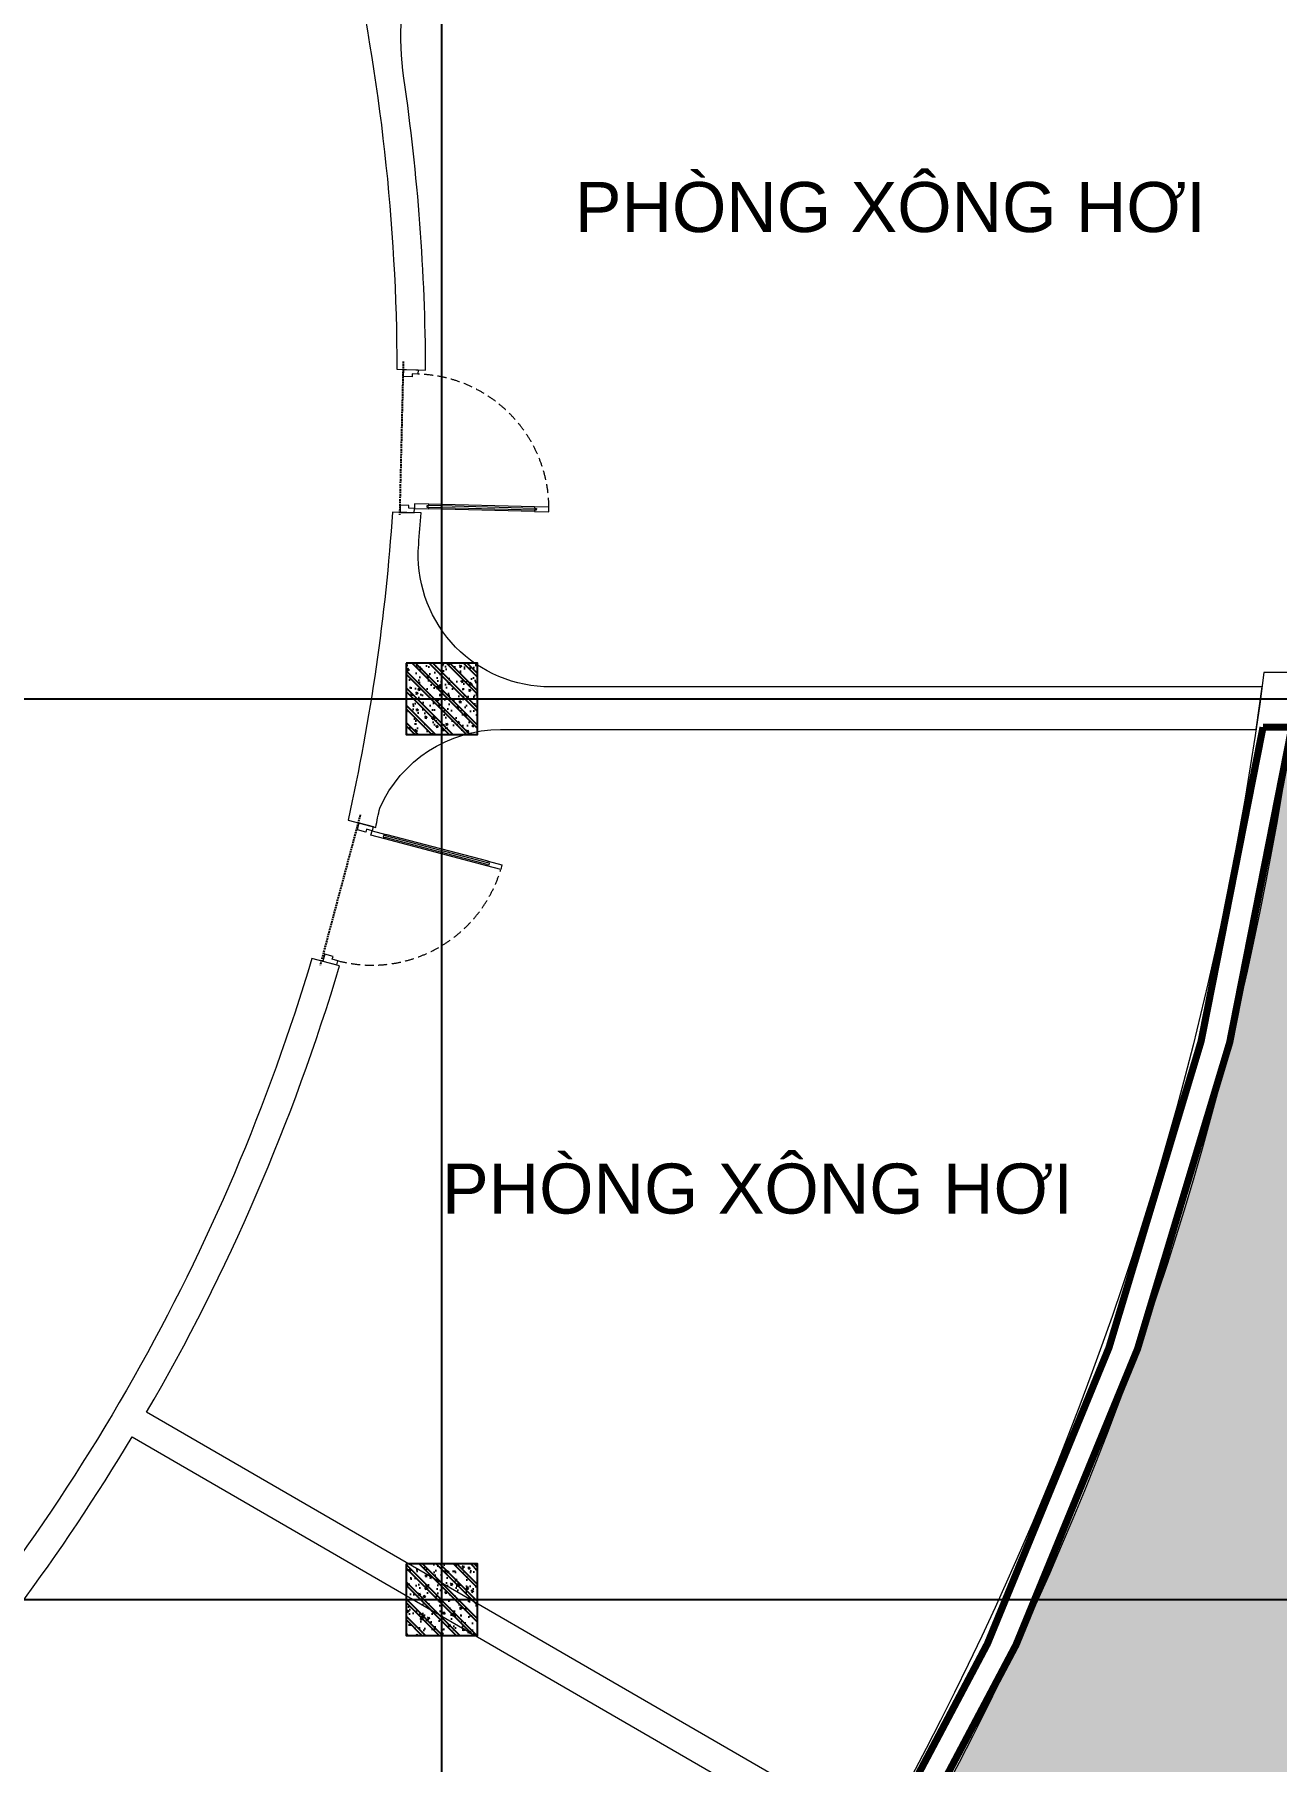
# Model space of a CAD drawing. Header units: millimetres. Extents: x -1030105 to 906887, y -616134 to 1220667.
# Drawn here: x -60338 to -51652, y 516063 to 528141 of the extents above; entities that cross this region are included whole.
import ezdxf
from ezdxf.enums import TextEntityAlignment as Align

# ---------------------------------------------------------------- set-up
doc = ezdxf.new("R2010")
doc.units = ezdxf.units.MM
doc.header["$MEASUREMENT"] = 0
for name, pattern in [('CENTER', [2, 1.25, -0.25, 0.25, -0.25]), ('DASH', [0.35, 0.25, -0.1]), ('DASHED', [0.75, 0.5, -0.25]), ('HIDDEN', [9.524999999999999, 6.35, -3.175])]:
    doc.linetypes.add(name, pattern=pattern)
for name, color, linetype in [('A-Column', 4, 'Continuous'), ('A-Furniture', 143, 'Continuous'), ('A-Note', 7, 'Continuous'), ('XR-BC-zColumn$0$LBC - BEACH CLUB - 240809 DG Rev$0$DA-WALL-PATT', 8, 'Continuous')]:
    doc.layers.add(name, color=color, linetype=linetype)
doc.layers.add('A-Door', color=33, linetype='Continuous', lineweight=9)
doc.layers.add('A-Wall', color=6, linetype='Continuous', lineweight=9)
doc.styles.add('Arial_Bold', font='arialbd.ttf')
doc.styles.get("Standard").update_dxf_attribs({"font": 'arial.ttf'})

# ---------------------------------------------------------------- blocks, each defined once
blk = doc.blocks.new('FUR')
at = {"layer": 'A-Furniture', "color": 8, "linetype": 'DASH', "ltscale": 50}
for p, q in [((-13062.81857280184, 2557.97072861495), (-13088.45049999998, 1485.470728614833)), ((-13363.51225025907, -613.8441813874524), (-13643.8946250129, -1664.511918436969))]:
    blk.add_line(p, q, dxfattribs=at)
at = {"layer": 'A-Furniture', "color": 8, "linetype": 'DASH', "lineweight": 9, "ltscale": 1000, "const_width": 50}
blk.add_lwpolyline([(-33574.116996225, 38198.03701352875), (-3.274180926382542e-10, 38211.88251353393), (0, 0), (-7049.126603505938, -1.164153218269348e-10, -0.3011393681377011), (-23981.73349209089, -18888.11748647457), (-49064.43265007329, -18888.11748647457, -0.06124952190979967), (-52473.9447657284, -15923.13210822688), (-52473.9447657284, -15923.13210822688, -0.127607782766149), (-56769.0085550223, -7888.247632739716), (-57047.06649999994, -6235.426486474578, -0.1924218543560013), (-53256.03130311794, 9916.925028712954), (-55726.52506250713, 11649.12232822133, -0.09220963238652186), (-52805.8425345454, 17542.93784715806, -0.09579334497253111), (-54512.04080293298, 23938.01559452759, -0.1077169431674273), (-53957.97341630229, 28268.68321032356, -0.2285839789093287), (-47025.84992466056, 33492.16687116434, 0.2045490622853214), (-42688.61020563537, 36230.61212708103, 0.1311708844373413), (-42047.51066320275, 38025.4441493589, -0.3035398224954187), (-39524.66233420366, 41042.55836063065, -0.3273425619805889)], format="xyb", close=True, dxfattribs=at)
blk = doc.blocks.new('*U1453')
at = {"color": 8}
for p, q in [((-62.68943999952956, 940.0005611120741), (-62.68943999952085, 200.0990500354674)), ((-30.00000000000785, 940), (-29.99999999999913, 200))]:
    blk.add_line(p, q, dxfattribs=at)
at = {"color": 0}
for p, q in [((-52.88260799996407, 939.9009499645344), (-52.88260799995539, 200.0990500354674)), ((-39.80683199968974, 940), (-39.80683199968102, 200))]:
    blk.add_line(p, q, dxfattribs=at)
for points in [[(-39.80683199968976, 952.2585399996022), (-39.80683199968974, 940), (-30.00000000000785, 940), (-30.00000000000784, 1040), (-62.68943999952957, 1040.000000000002), (-62.68943999952956, 939.9009499645344), (-52.88260799996407, 939.9009499645344), (-52.88260799996408, 952.2585399996042)], [(-29.99999999999913, 200), (-39.80683199968102, 200), (-39.806831999681, 187.7414600003976), (-52.88260799995537, 187.7414600003976), (-52.88260799995539, 200.0990500354674), (-62.68943999952085, 200.0990500354674), (-62.68943999952174, 100), (-30.00000000000005, 99.99999999999997)], [(-950, 59.99999999999405), (-950, -6.108209199885477e-12), (-1000, -6.073674970517341e-12), (-1000, 99.9999999999939), (-970, 99.9999999999939), (-970, 59.99999999999407)], [(-50.00000000000006, 60.00000000000001), (-50.00000000000007, -1.502068819294914e-13), (-6.110323993568427e-14, -1.13686837721616e-13), (-4.88843609278971e-14, 100), (-30.00000000000005, 99.99999999999997), (-30.00000000000005, 60.00000000000002)]]:
    blk.add_lwpolyline(points, close=True, dxfattribs=at)
at = {"color": 8, "linetype": 'HIDDEN', "ltscale": 10}
blk.add_arc((-28.72490047830752, 99.48631612752885), 941.2752396885915, 92.30493916825083, 179.9687318670343, dxfattribs=at)
blk = doc.blocks.new('*U1454')
at = {"color": 8}
for p, q in [((30.00000000000795, 940), (29.99999999999914, 200)), ((62.68943999952966, 940.0005611120741), (62.68943999952086, 200.0990500354674))]:
    blk.add_line(p, q, dxfattribs=at)
at = {"color": 0}
for p, q in [((39.80683199968984, 940), (39.80683199968103, 200)), ((52.88260799996416, 939.9009499645344), (52.8826079999554, 200.0990500354674))]:
    blk.add_line(p, q, dxfattribs=at)
for points in [[(39.80683199968986, 952.2585399996022), (39.80683199968984, 940), (30.00000000000795, 940), (30.00000000000795, 1040), (62.68943999952968, 1040.000000000002), (62.68943999952966, 939.9009499645344), (52.88260799996416, 939.9009499645344), (52.88260799996418, 952.2585399996042)], [(29.99999999999914, 200), (39.80683199968103, 200), (39.80683199968101, 187.7414600003976), (52.88260799995538, 187.7414600003976), (52.8826079999554, 200.0990500354674), (62.68943999952086, 200.0990500354674), (62.68943999952174, 100), (30.00000000000005, 99.99999999999997)], [(50.00000000000005, 60), (50.00000000000006, -1.56319401867222e-13), (4.890323993568425e-14, -1.13686837721616e-13), (4.890940080335845e-14, 100), (30.00000000000005, 99.99999999999997), (30.00000000000005, 60.00000000000001)], [(950, 59.99999999999394), (950, -6.22434707870236e-12), (1000, -6.195925369271955e-12), (1000, 99.99999999999378), (970, 99.99999999999379), (970, 59.99999999999395)]]:
    blk.add_lwpolyline(points, close=True, dxfattribs=at)
at = {"color": 8, "linetype": 'HIDDEN', "ltscale": 10}
blk.add_arc((28.72490047830752, 99.48631612752885), 941.2752396885915, 0.0312681329657085, 87.69506083174919, dxfattribs=at)
blk = doc.blocks.new('TƯỜNG NÔI THẤT')
at = {"layer": 'A-Wall'}
blk.add_lwpolyline([(42553.98832686519, 22805.9787883407), (42553.98832686519, 22605.9787883407), (42553.98832686519, 22805.9787883407), (40388.46153358409, 22805.9787883407, -0.2508798295828715), (38307.73616378012, 23920.12817032507, -0.04107740607603087), (37004.53367484594, 26274.96528608724), (36819.37360372369, 26198.95835542493, 0.03450239646411788), (37901.30745100205, 24180.15227578511, -0.1073586529955206), (39204.30727602067, 18281.45199453062), (39405.17468107796, 18276.46548409609, 0.03507309869997697), (39252.90570143569, 20316.92990022898, -0.4573594548010351), (41231.90816236015, 22605.97878833837), (42553.98832686519, 22605.9787883407)], format="xyb", dxfattribs=at)
for points in [[(39356.47837357821, 17056.60560081922, 0.001226016633339666), (39372.70342374797, 17276.96511633368), (39172.71935967963, 17282.19899997767, -0.03814505027258645), (38862.32628639574, 15129.15142992721), (39057.48230521907, 15077.78090808063, -0.02699223439592146), (39085.02650956217, 15212.53233390767, -0.297509385074744), (39929.51121931276, 15761.74119066168), (45213.09914617328, 15761.74119066168), (45255.62215046784, 16061.74119066168), (40232.51126881799, 16061.74119066168, -0.4248507027633333), (39356.47871372913, 17056.60976441193)], [(33160.9283958751, 6384.92858168669, 0.05964770004834408), (35639.17481467164, 8511.388623862178, 0.04984807948682912), (37351.97621620088, 10814.19272657065), (42477.56726319125, 7848.0279834955), (42575.86206691241, 8022.219974170206), (37453.59851778391, 10986.45910375798, 0.05915941251109246), (38803.21688614936, 14109.94402430742), (38609.89759461011, 14161.53342801356, -0.1127231595155406), (35491.81775620562, 8646.613981395727, -0.05964770004666949), (33049.65703573958, 6551.117282907711), (33160.9283958751, 6384.92858168669)]]:
    blk.add_lwpolyline(points, format="xyb", close=True, dxfattribs=at)
at = {"layer": 'A-Door'}
for name, p, rotation in [('*U1453', (39225.95770895953, 17280.67757297109), 268.5008255255361), ('*U1454', (38940.90436838276, 15108.46748125006), 255.2526824769494)]:
    blk.add_blockref(name, p, dxfattribs=dict(at, rotation=rotation))
blk = doc.blocks.new('BỐ TRÍ LAY OUT')
at = {"layer": 'A-Door', "color": 3}
blk.add_blockref('TƯỜNG NÔI THẤT', (-3527.35200127693, 2876.376295813126), dxfattribs=at)
at = {"layer": 'A-Furniture', "color": 3}
blk.add_blockref('FUR', (48783.7433631176, 18654.71482977469), dxfattribs=at)
blk = doc.blocks.new('*U1486')
at = {"color": 8, "linetype": 'CENTER', "ltscale": 500}
blk.add_line((-6392.643045294039, 7811.817619178139), (-6055.4829418041, 7811.817619178139), dxfattribs=at)
at = {"style": 'Arial_Bold'}
blk.add_attdef('TRUC', text='', height=2.5, dxfattribs=at).set_placement((-6401.947800032925, 7811.817619178007), align=Align.MIDDLE_CENTER)
blk = doc.blocks.new('*U1487')
at = {"color": 8, "linetype": 'CENTER', "ltscale": 500}
blk.add_line((-6401.947800033063, 7821.122373916886), (-6401.947800033064, 8224.897619178022), dxfattribs=at)
at = {"style": 'Arial_Bold'}
blk.add_attdef('TRUC', text='', height=2.5, dxfattribs=at).set_placement((-6401.947800032925, 7811.817619178007), align=Align.MIDDLE_CENTER)
blk = doc.blocks.new('TRỤC')
at = {"color": 0, "xscale": 199.9999999999901, "yscale": 199.9999999999901, "zscale": 199.9999999999901}
for name, p in [('*U1487', (1324489.560006559, -1575802.327948784)), ('*U1486', (1270336.330398384, -1543463.342826672)), ('*U1486', (1270336.330398384, -1549763.52383555))]:
    blk.add_blockref(name, p, dxfattribs=at)
blk = doc.blocks.new('TƯỜNG KIẾN TRÚC')
at = {"color": 0}
blk.add_lwpolyline([(-13294.01219395082, -50511.75035433727, -0.1397144583914037), (-24013.86282954691, -56850.0000000085), (-48987.58682558779, -56850.0000000085, -0.06138251912509887), (-52398.07671257597, -53852.08069896745), (-52584.85669842665, -54018.25300979486, 0.06241445948924393), (-49064.43265007297, -57100.0000000085), (-23981.7334920906, -57100.0000000085, 0.3011393681377033), (-7049.126603505574, -38211.88251353404), (-6893.192537510069, -38213.82016939961), (-6893.192537510069, -37813.82016939961), (-7246.300757430959, -37813.82016939961, -0.1564090942355579), (-13156.98335990403, -50366.06619716075)], format="xyb", close=True, dxfattribs=at)
blk = doc.blocks.new('KIẾN TRÚC')
h = blk.add_hatch(color=9)
h.dxf.hatch_style = 1
edge = h.paths.add_edge_path(flags=16)
edge.add_line((62281.95049999998, 27412.02927138517), (55232.82389649404, 27412.02927138505))
edge.add_arc((32545.50878812408, 30716.66293956665), 22926.72829924391, 284.53695158247865, 351.7125813344091, ccw=False)
edge.add_line((38300.21700792988, 8523.911784915952), (13217.51784992669, 8523.911784910597))
edge.add_arc((23753.10182550838, 24110.84943410289), 18813.58963585476, 227.7677182561868, 235.9442986410003, ccw=False)
edge.add_arc((7788.819823088517, 12733.3910908635), 4187.039666959467, 236.0590124962323, 322.4360737019827, ccw=False)
edge.add_arc((13873.5970987339, 18503.25729619298), 12505.26566685072, 190.8327360748526, 227.6605687844487, ccw=False)
edge.add_arc((25477.52443721271, 20792.18331255531), 24332.69085544715, 180.6832153365221, 190.991126688788, ccw=False)
edge.add_arc((3282.93561756362, 20557.21277457592), 2137.084471138149, 101.08076224722828, 181.479400931386, ccw=False)
edge.add_line((2872.204064266523, 22654.45611475036), (4986.06665855035, 23013.11448664329))
edge.add_arc((28039.69241930227, 24288.4119512235), 23088.87273861522, 153.2014320220877, 183.1663029992741, ccw=False)
edge.add_arc((10232.26976538847, 40544.64471371844), 6483.106001901682, 182.8401094538115, 244.3962742115525, ccw=False)
edge.add_arc((-6425.00274742386, 39970.86676714511), 10185.26120742048, 1.420812516492314, 26.70695635716553)
edge.add_arc((10590.58143904217, 49414.25633883046), 9292.69259551461, 144.7133172211654, 211.5754885360199, ccw=False)
edge.add_arc((-12326.15115191392, 64090.21360378864), 17935.64217367859, 328.7375359512051, 356.1899532233969)
edge.add_arc((16735.32676788772, 62308.59922571364), 11181.04393981935, 84.1243873636841, 176.9761863570094, ccw=False)
edge.add_arc((20708.98128665387, 99752.52490135818), 26473.21942281876, 263.8653720447036, 288.4869561324928)
edge.add_arc((35667.35201082098, 54479.70646712999), 21207.13938727637, 73.35106851793267, 108.03023985438841, ccw=False)
edge.add_arc((44765.46109434243, 84516.17499720305), 10177.42256554817, 252.7258710955127, 285.7130125077479)
edge.add_arc((49658.99676799333, 68415.98596348311), 6655.601145545619, 49.49953772748103, 108.7311152981473, ccw=False)
edge.add_arc((48035.04809900769, 66009.84854850778), 9545.540963997893, -2.328829575281418, 51.46764420018991, ccw=False)
edge.add_line((57572.70516659174, 65621.96975748474), (49483.50000000001, 65623.9117849106))
edge.add_line((49483.50000000001, 65623.9117849106), (62281.95049999965, 65623.9117849191))
edge.add_line((62281.95049999965, 65623.9117849191), (62281.95049999998, 27412.02927138517))
h.paths.add_polyline_path([(0, 77895.5), (64428.50000000001, 77895.5), (64428.50000000001, -0.577250000089407), (-1.792749999687658, 0.577250000089407)])
at = {"color": 3}
blk.add_blockref('TRỤC', (5188.757962470409, 8718.304113260703), dxfattribs=at)
at = {"layer": 'A-Wall'}
blk.add_blockref('TƯỜNG KIẾN TRÚC', (62285.79396247002, 65615.61311326921), dxfattribs=at)
blk = doc.blocks.new('*U1464')
at = {"layer": 'XR-BC-zColumn$0$LBC - BEACH CLUB - 240809 DG Rev$0$DA-WALL-PATT'}
h = blk.add_hatch(dxfattribs=at)
h.set_pattern_fill('1BT-01', color=256, scale=20, pattern_type=2)
h.set_pattern_definition([(49.99999999999999, (0, 0), (143.4520365201507, -12.55042699651902), [15, -165]), (355, (0, 0), (-27.7502667226, 150.4384267400024), [12, -132]), (100.4514, (11.954336, -1.045868), (115.7018763428043, 137.8879084121907), [12.748038, -140.2284224]), (46.18420000000001, (0, 40), (213.4482097251289, -33.10380286580362), [22.5, -247.5]), (96.6356, (17.787349, 37.2413386), (186.9325411097407, 194.8235741800883), [19.1220576, -210.3426]), (351.1842, (0, 40), (186.9323890267254, 194.8237201850649), [18, -198]), (21, (20, 30), (119.3814104236923, -80.52377813306776), [15, -165]), (326.0000000000001, (20, 30), (48.66306638431634, 145.0300090093706), [12, -132]), (71.4514, (29.9484466, 23.2896788), (168.044525716298, 64.50609934199048), [12.748038, -140.2284224]), (37.50000000000001, (0, 0), (2.431971063458134, 66.5787707662623), [0, -130.4, 0, -134, 0, -132.5]), (7.499999999999999, (0, 0), (52.61390748842972, 78.88234237647205), [0, -76.39999999999999, 0, -127.4, 0, -50.5]), (327.5, (-44.6, 0), (106.7644872344818, -4.510974346875951), [0, -50, 0, -156, 0, -207]), (317.5, (-64.6, 0), (116.6372338684772, 20.02099646646354), [0, -65, 0, -103.6, 0, -147]), (45, (0, 0), (-60.10407640085654, 60.10407640085654), []), (45, (0, 24.5), (-60.10407640085654, 60.10407640085654), [])])
h.paths.add_polyline_path([(6.123233995736766e-15, 0), (500, 0), (500, 500), (6.123233995736766e-15, 500)])
at = {"color": 0}
blk.add_lwpolyline([(6.123233995736766e-15, 0), (500, 0), (500, 500), (6.123233995736766e-15, 500)], close=True, dxfattribs=at).dxf.unprotected_set("ltscale", 0)
blk = doc.blocks.new('cot tang tren')
at = {"rotation": 270}
for p in [(54435.64388659596, 75717.95467651635), (54435.64388659596, 69417.77366763772)]:
    blk.add_blockref('*U1464', p, dxfattribs=at)

msp = doc.modelspace()

# ---------------------------------------------------------------- linework, layer by layer
at = {"color": 1, "linetype": 'DASHED', "ltscale": 1000, "const_width": 50}
msp.add_lwpolyline([(-95670.36382637039, 506057.7127576224, -0.1976179126471055), (-98776.4909959755, 504407.8530505756, -0.1933850795687879), (-101327.4665850348, 505136.2682151492, -0.1620892894414481), (-105187.3251048478, 512029.4862030041, -0.0450071005246337), (-105631.9365025142, 516378.5384931223, -0.3659412979444954), (-103906.2959357335, 518530.9561147504), (-101743.9030274843, 518897.8486090698, -0.1357393945070406), (-99338.88206733699, 530570.340333024, -0.2750178852905023), (-103021.3730096331, 536099.9135275302, 0.1107814983251507), (-104104.8374997806, 540424.9028483479, -0.3003100923854334), (-103773.2822078853, 550658.8466900261, 0.1203599662960986), (-101208.6497629923, 558774.9105705839, -0.4288681078624456), (-88898.57935298752, 569307.4033231586, 0.107847157214301), (-77675.15854412533, 570521.9329957211, -0.1524819869208155), (-65035.16077594279, 570674.3053047663, 0.1449358142641596), (-59256.79872041271, 570595.5800135372, -0.2643588036035894), (-52796.99522499467, 569353.4099046133, -0.2237263001650759), (-49205.79483340826, 561498.4697574847), (-44496.54950000049, 561500.4117849191), (-44496.54950000002, 523288.5292713851), (-51545.67610350606, 523288.5292713851, -0.3011393681377011), (-68478.28299209109, 504400.4117849106), (-93560.98215007345, 504400.4117849106, -0.03627546227429911), (-95670.36382637039, 506057.7127576224)], format="xyb", dxfattribs=at)
msp.add_lwpolyline([(-78070.66649622499, 561486.5662849139), (-44496.54950000049, 561500.4117849191), (-44496.54950000002, 523288.5292713852), (-51545.67610350606, 523288.5292713851, -0.3011393681377011), (-68478.28299209109, 504400.4117849106), (-93560.98215007345, 504400.4117849106, -0.06124952190979967), (-96970.49426572846, 507365.3971631583), (-95985.65071073879, 508253.6354169543, -0.1789094553322439), (-99393.28219433251, 517053.1027849106), (-101543.616, 517053.1027849106, -0.1924218543560013), (-97752.580803118, 533205.4543000981), (-100223.0745625073, 534937.6515996065, -0.09220963238652186), (-97302.3920345456, 540831.4671185432, -0.09579334497253111), (-99008.59030293307, 547226.5448659128, -0.1077169431674273), (-98454.52291630238, 551557.2124817087, -0.2285839789093287), (-91522.39942466054, 556780.6961425495, 0.2045490622853214), (-87185.15970563545, 559519.1413984662, 0.1311708844373413), (-86544.06016320275, 561313.9734207441, -0.3035398224954187), (-84021.21183420374, 564331.0876320158, -0.3273425619805889)], format="xyb", close=True, dxfattribs=at)

# ---------------------------------------------------------------- block references
at = {"color": 3}
for name, p in [('KIẾN TRÚC', (-106778.5, 495876.5)), ('BỐ TRÍ LAY OUT', (-93480.29286311776, 504642.1131132607))]:
    msp.add_blockref(name, p, dxfattribs=at)
at = {"layer": 'A-Column'}
msp.add_blockref('cot tang tren', (-112175.3889829109, 448026.8494373155), dxfattribs=at)

# ---------------------------------------------------------------- texts
at = {"layer": 'A-Note'}
for p in [(-56558.86418179875, 526759.876507709), (-57487.86418179875, 519894.876507709)]:
    msp.add_text('PHÒNG XÔNG HƠI', height=350, dxfattribs=at).set_placement(p)

doc.saveas('drawing.dxf')
